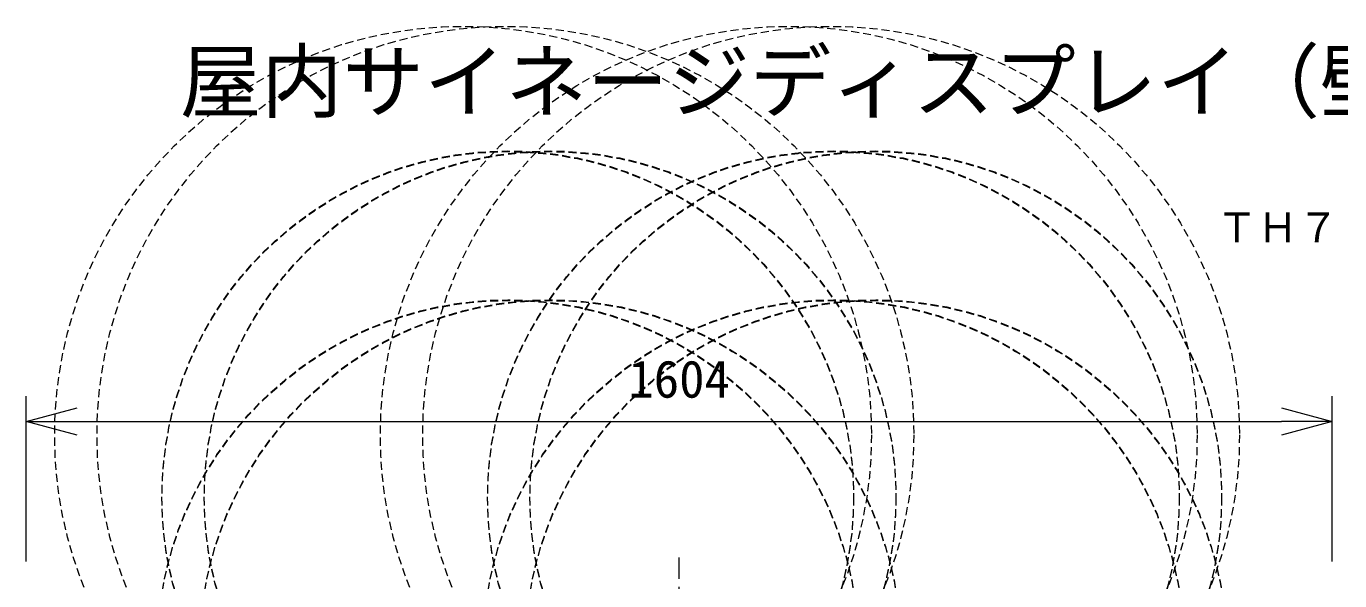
# Model space of a CAD drawing. Units: millimetres, scale not verified. Extents: x -62 to 83, y -65 to 64.
# Drawn here: x -43 to 21.5, y 30.3 to 57.6 of the extents above; entities that cross this region are included whole.
import ezdxf
from ezdxf.enums import TextEntityAlignment as Align

# ---------------------------------------------------------------- set-up
doc = ezdxf.new("R2010")
doc.units = ezdxf.units.MM
doc.header["$LTSCALE"] = 0.125
doc.linetypes.add('USER1', pattern=[28.575, 19.05, -3.175, 3.175, -3.175])
doc.linetypes.add('USER2', pattern=[4.7625, 3.175, -1.5875])
for name, color, linetype, lineweight in [('0-0_0', 7, 'Continuous', 18), ('0-5_SUNPO', 7, 'Continuous', 18), ('0-6_GAIKEI', 1, 'Continuous', 18)]:
    doc.layers.add(name, color=color, linetype=linetype, lineweight=lineweight)
doc.layers.add('0-2_MOJI1', color=7, linetype='Continuous')
doc.layers.add('0-4_TOUROKU', color=7, linetype='Continuous')
doc.styles.add('ＭＳ ゴシック', font='')
doc.styles.get('ＭＳ ゴシック').set_extended_font_data('MS Gothic')

# ---------------------------------------------------------------- blocks, each defined once
blk = doc.blocks.new('_Open30')
at = {"layer": '0-0_0'}
blk.add_line((0, 0), (-1, 0), dxfattribs=at)
blk.add_lwpolyline([(-1, 0.26795), (0, 0), (-1, -0.26795)], dxfattribs=at)
blk = doc.blocks.new('D1')
at = {"layer": '0-5_SUNPO'}
for p, q in [((21.4563, 218.7759), (21.4563, 226.8902)), ((85.6163, 218.7759), (85.6163, 226.8902)), ((23.9563, 225.6402), (83.1163, 225.6402))]:
    blk.add_line(p, q, dxfattribs=at)
at = {"layer": '0-5_SUNPO', "xscale": 2.5, "yscale": 2.5, "rotation": 180}
blk.add_blockref('_Open30', (21.4563, 225.6402), dxfattribs=at)
at = {"layer": '0-5_SUNPO', "xscale": 2.5, "yscale": 2.5}
blk.add_blockref('_Open30', (85.6163, 225.6402), dxfattribs=at)
at = {"layer": '0-5_SUNPO', "style": 'ＭＳ ゴシック'}
blk.add_text('1604', height=1.833, dxfattribs=at).set_placement((51.0363, 226.2652), align=Align.BOTTOM_LEFT)

msp = doc.modelspace()

# ---------------------------------------------------------------- linework, layer by layer
at = {"layer": '0-6_GAIKEI', "color": 9, "linetype": 'USER1'}
msp.add_line((-10.9544, -8.8714), (-10.9544, 31.4741), dxfattribs=at)
at = {"layer": '0-6_GAIKEI', "color": 8, "linetype": 'USER2'}
for centre, radius in [((-21.5752, 37.4903), 20.0648), ((-19.4952, 37.4903), 20.0648), ((-5.5752, 37.4903), 20.0648), ((-3.4952, 37.4903), 20.0648), ((-19.3793, 34.445), 16.9886), ((-19.3793, 34.413), 16.9886), ((-17.2993, 34.445), 16.9886), ((-17.2993, 34.413), 16.9886), ((-3.3793, 34.445), 16.9886), ((-3.3793, 34.413), 16.9886), ((-1.2993, 34.445), 16.9886), ((-1.2993, 34.413), 16.9886), ((-19.3698, 26.8814), 17.2403), ((-19.3698, 26.8494), 17.2403), ((-17.2898, 26.8814), 17.2403), ((-17.2898, 26.8494), 17.2403), ((-3.3698, 26.8814), 17.2403), ((-3.3698, 26.8494), 17.2403), ((-1.2898, 26.8814), 17.2403), ((-1.2898, 26.8494), 17.2403)]:
    msp.add_circle(centre, radius, dxfattribs=at)

# ---------------------------------------------------------------- block references
at = {"layer": '0-5_SUNPO'}
msp.add_blockref('D1', (-64.4907, -187.4967), dxfattribs=at)

# ---------------------------------------------------------------- texts
at = {"layer": '0-2_MOJI1', "style": 'ＭＳ ゴシック'}
msp.add_text('屋内サイネージディスプレイ（壁掛金具付）', height=2.933, dxfattribs=at).set_placement((-35.4907, 52.5033), align=Align.BOTTOM_LEFT)
at = {"layer": '0-4_TOUROKU', "style": 'ＭＳ ゴシック'}
msp.add_text('ＴＨ７０ＬＦ５０Ｊ＋ＴＹＷＫ７０ＰＶ５０', height=1.466, dxfattribs=at).set_placement((15.4426, 46.5033), align=Align.BOTTOM_LEFT)

doc.saveas('drawing.dxf')
